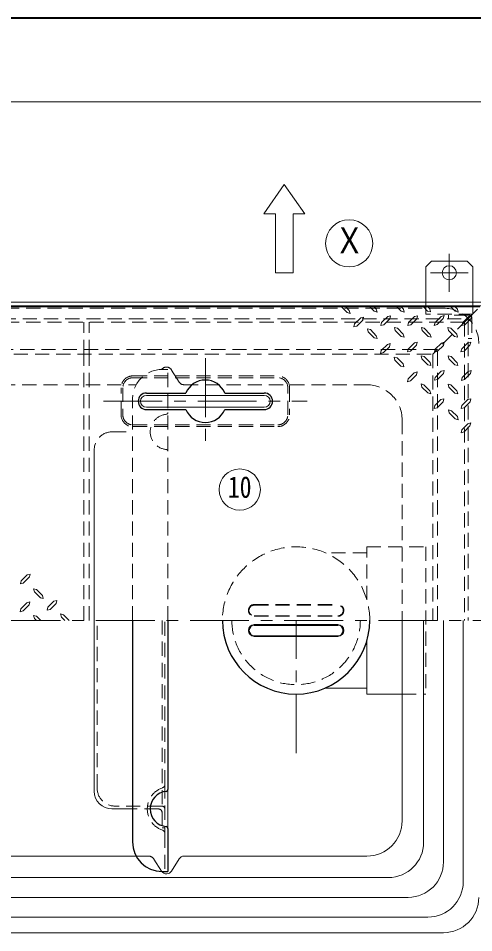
# Model space of a CAD drawing. Units: millimetres at full size, sheet at 1:10; details may follow other scales. Extents: x -2046 to 2004, y -1334 to 1476.
# Drawn here: x -1111 to -725, y 700 to 1476 of the extents above; entities that cross this region are included whole.
import ezdxf
from ezdxf.enums import TextEntityAlignment as Align

# ---------------------------------------------------------------- set-up
doc = ezdxf.new("R2010")
doc.units = ezdxf.units.MM
doc.header["$LTSCALE"] = 10
doc.linetypes.add('CHAIN1', pattern=[8, 5, -1, 1, -1])
doc.linetypes.add('DASHED1', pattern=[1.8, 1.2, -0.6])
doc.layers.add('0-0_ﾚｲﾔ1', color=4, linetype='Continuous', lineweight=9)
doc.styles.add('ＭＳ ゴシック', font='')
doc.styles.get('ＭＳ ゴシック').set_extended_font_data('MS Gothic')

msp = doc.modelspace()

# ---------------------------------------------------------------- linework, layer by layer
at = {"layer": '0-0_ﾚｲﾔ1', "color": 1, "lineweight": 40}
msp.add_line((2004.28, 1476.27), (-2045.72, 1476.27), dxfattribs=at)
at = {"layer": '0-0_ﾚｲﾔ1'}
for p, q in [((-715.72, 1405.27), (-1655.72, 1405.27)), ((-760.72, 1270.27), (-765.72, 1265.27)), ((-765.72, 1265.27), (-765.72, 1235.27)), ((-760.72, 1270.27), (-730.72, 1270.27)), ((-725.72, 1265.27), (-730.72, 1270.27)), ((-725.72, 1265.27), (-725.72, 1235.27)), ((-837.28, 1231.27), (-832.42, 1226.53)), ((-813.14, 1231.27), (-809.52, 1227.66)), ((-806.95, 1227.01), (-809.52, 1227.66)), ((-809.44, 1231.27), (-807.67, 1229.5)), ((-807.67, 1229.5), (-806.95, 1227.01)), ((-790.23, 1231.27), (-786.62, 1227.66)), ((-784.05, 1226.93), (-786.62, 1227.66)), ((-786.46, 1231.27), (-784.69, 1229.5)), ((-784.69, 1229.5), (-784.05, 1226.93)), ((-767.6, 1231.27), (-764.2, 1227.74)), ((-761.63, 1227.09), (-764.2, 1227.74)), ((-763.96, 1231.27), (-762.27, 1229.59)), ((-762.27, 1229.59), (-761.63, 1227.09)), ((-744.35, 1231.27), (-740.73, 1227.66)), ((-738.16, 1226.93), (-740.73, 1227.66)), ((-740.65, 1231.27), (-738.89, 1229.5)), ((-738.89, 1229.5), (-738.16, 1226.93)), ((-824.14, 1215.04), (-819.08, 1220.1)), ((-801.24, 1216.25), (-796.18, 1221.31)), ((-778.34, 1216.17), (-773.28, 1221.23)), ((-755.92, 1216.33), (-750.86, 1221.39)), ((-732.46, 1216.17), (-727.39, 1221.23)), ((-826.07, 1216.89), (-826.72, 1214.4)), ((-824.14, 1215.04), (-826.72, 1214.4)), ((-814.58, 1210.14), (-815.22, 1212.71)), ((-812.73, 1212.07), (-815.22, 1212.71)), ((-812.73, 1212.07), (-807.67, 1206.92)), ((-803.17, 1218.09), (-803.81, 1215.6)), ((-801.24, 1216.25), (-803.81, 1215.6)), ((-791.68, 1211.34), (-792.32, 1213.92)), ((-789.83, 1213.27), (-792.32, 1213.92)), ((-791.68, 1211.34), (-786.62, 1206.28)), ((-789.83, 1213.27), (-784.77, 1208.13)), ((-780.27, 1218.01), (-780.91, 1215.52)), ((-778.34, 1216.17), (-780.91, 1215.52)), ((-768.78, 1211.26), (-769.42, 1213.84)), ((-766.93, 1213.19), (-769.42, 1213.84)), ((-768.78, 1211.26), (-763.72, 1206.2)), ((-766.93, 1213.19), (-761.87, 1208.05)), ((-757.85, 1218.17), (-758.49, 1215.68)), ((-755.92, 1216.33), (-758.49, 1215.68)), ((-746.36, 1211.42), (-747, 1214)), ((-744.51, 1213.35), (-747, 1214)), ((-746.36, 1211.42), (-741.3, 1206.36)), ((-744.51, 1213.35), (-739.45, 1208.21)), ((-734.39, 1218.01), (-735.03, 1215.52)), ((-732.46, 1216.17), (-735.03, 1215.52)), ((-814.58, 1210.14), (-809.52, 1205.08)), ((-806.95, 1204.43), (-809.52, 1205.08)), ((-807.67, 1206.92), (-806.95, 1204.43)), ((-784.05, 1205.64), (-786.62, 1206.28)), ((-784.77, 1208.13), (-784.05, 1205.64)), ((-761.14, 1205.56), (-763.72, 1206.2)), ((-761.87, 1208.05), (-761.14, 1205.56)), ((-738.72, 1205.72), (-741.3, 1206.36)), ((-739.45, 1208.21), (-738.72, 1205.72)), ((-801.48, 1192.54), (-796.42, 1197.6)), ((-780.51, 1195.59), (-781.15, 1193.1)), ((-778.58, 1193.75), (-773.52, 1198.81)), ((-757.61, 1195.51), (-758.25, 1193.02)), ((-755.68, 1193.67), (-750.62, 1198.73)), ((-735.19, 1195.67), (-735.83, 1193.18)), ((-733.26, 1193.83), (-728.2, 1198.89)), ((-803.41, 1194.39), (-804.06, 1191.9)), ((-801.48, 1192.54), (-804.06, 1191.9)), ((-791.84, 1186.11), (-792.48, 1188.68)), ((-789.99, 1188.04), (-792.48, 1188.68)), ((-789.99, 1188.04), (-784.93, 1182.9)), ((-778.58, 1193.75), (-781.15, 1193.1)), ((-768.94, 1187.32), (-769.58, 1189.89)), ((-767.09, 1189.25), (-769.58, 1189.89)), ((-768.94, 1187.32), (-763.88, 1182.25)), ((-767.09, 1189.25), (-762.03, 1184.1)), ((-755.68, 1193.67), (-758.25, 1193.02)), ((-746.04, 1187.24), (-746.68, 1189.81)), ((-744.19, 1189.17), (-746.68, 1189.81)), ((-744.19, 1189.17), (-739.13, 1184.02)), ((-733.26, 1193.83), (-735.83, 1193.18)), ((-791.84, 1186.11), (-786.78, 1181.05)), ((-784.21, 1180.41), (-786.78, 1181.05)), ((-784.93, 1182.9), (-784.21, 1180.41)), ((-761.31, 1181.61), (-763.88, 1182.25)), ((-762.03, 1184.1), (-761.31, 1181.61)), ((-746.04, 1187.24), (-740.97, 1182.17)), ((-738.4, 1181.53), (-740.97, 1182.17)), ((-739.13, 1184.02), (-738.4, 1181.53)), ((-778.74, 1168.51), (-773.68, 1173.58)), ((-755.84, 1169.72), (-750.78, 1174.78)), ((-732.94, 1169.64), (-727.88, 1174.7)), ((-780.67, 1170.36), (-781.31, 1167.87)), ((-778.74, 1168.51), (-781.31, 1167.87)), ((-769.1, 1163.37), (-769.74, 1165.94)), ((-767.25, 1165.3), (-769.74, 1165.94)), ((-767.25, 1165.3), (-762.19, 1160.16)), ((-757.77, 1171.57), (-758.41, 1169.08)), ((-755.84, 1169.72), (-758.41, 1169.08)), ((-746.2, 1163.29), (-746.84, 1165.86)), ((-744.35, 1165.22), (-746.84, 1165.86)), ((-744.35, 1165.22), (-739.29, 1160.08)), ((-734.87, 1171.49), (-735.51, 1169)), ((-732.94, 1169.64), (-735.51, 1169)), ((-769.1, 1163.37), (-764.04, 1158.31)), ((-761.47, 1157.67), (-764.04, 1158.31)), ((-762.19, 1160.16), (-761.47, 1157.67)), ((-746.2, 1163.29), (-741.14, 1158.23)), ((-738.56, 1157.59), (-741.14, 1158.23)), ((-739.29, 1160.08), (-738.56, 1157.59)), ((-756, 1145.77), (-750.94, 1150.84)), ((-733.1, 1145.69), (-728.04, 1150.75)), ((-757.93, 1147.62), (-758.57, 1145.13)), ((-756, 1145.77), (-758.57, 1145.13)), ((-743.95, 1143.28), (-746.52, 1143.92)), ((-745.8, 1141.35), (-746.52, 1143.92)), ((-745.8, 1141.35), (-740.73, 1136.37)), ((-743.95, 1143.28), (-738.89, 1138.22)), ((-735.03, 1147.54), (-735.67, 1145.05)), ((-733.1, 1145.69), (-735.67, 1145.05)), ((-738.16, 1135.65), (-740.73, 1136.37)), ((-738.89, 1138.22), (-738.16, 1135.65)), ((-735.11, 1127.13), (-735.75, 1124.56)), ((-733.18, 1125.28), (-735.75, 1124.56)), ((-735.11, 1127.13), (-730.05, 1132.19)), ((-733.18, 1125.28), (-728.2, 1130.34)), ((-1046.97, 965.27), (-1046.97, 1110.27)), ((-1103.96, 1004), (-1109.02, 998.94)), ((-1103.96, 1004), (-1101.39, 1004.65)), ((-1102.03, 1002.16), (-1101.39, 1004.65)), ((-1098.49, 992.11), (-1095.92, 991.47)), ((-1097.77, 989.62), (-1098.49, 992.11)), ((-1092.71, 984.48), (-1097.77, 989.62)), ((-1090.86, 986.41), (-1095.92, 991.47)), ((-1090.86, 986.41), (-1090.22, 983.84)), ((-1104.2, 980.3), (-1109.26, 975.24)), ((-1104.2, 980.3), (-1101.63, 980.94)), ((-1102.27, 978.45), (-1101.63, 980.94)), ((-1092.71, 984.48), (-1090.22, 983.84)), ((-1081.3, 981.5), (-1086.36, 976.44)), ((-1081.3, 981.5), (-1078.72, 982.15)), ((-1079.37, 979.66), (-1078.72, 982.15)), ((-1068.16, 965.27), (-1073.02, 970.01)), ((-1098.49, 969.53), (-1095.92, 968.89)), ((-1097.77, 967.04), (-1098.49, 969.53)), ((-1096, 965.27), (-1097.77, 967.04)), ((-1092.31, 965.27), (-1095.92, 968.89)), ((-1046.97, 965.27), (-1046.97, 820.27)), ((-767.51, 777.06), (-767.51, 965.27)), ((-733.93, 743.48), (-733.93, 965.27)), ((-911.22, 961.77), (-840.22, 961.77)), ((-911.22, 951.77), (-840.22, 951.77)), ((-815.72, 947.77), (-815.72, 902.77)), ((-815.72, 907.77), (-851.23, 907.77)), ((-815.72, 902.77), (-785.72, 902.77)), ((-984.47, 788.84), (-984.47, 821.7)), ((-1031.97, 805.27), (-1014.47, 805.27)), ((-797.51, 747.06), (-1573.93, 747.06)), ((-763.93, 713.48), (-1607.51, 713.48))]:
    msp.add_line(p, q, dxfattribs=at)
at = {"layer": '0-0_ﾚｲﾔ1', "color": 7, "lineweight": 18}
for p, q in [((-885.72, 1335.27), (-903.22, 1310.27)), ((-885.72, 1335.27), (-868.22, 1310.27)), ((-878.22, 1260.27), (-878.22, 1310.27)), ((-868.22, 1310.27), (-878.22, 1310.27)), ((-878.22, 1260.27), (-893.22, 1260.27)), ((-715.72, 1235.27), (-1655.72, 1235.27)), ((-718.72, 1232.27), (-1652.72, 1232.27)), ((-1002.72, 1156.27), (-902.72, 1156.27)), ((-1002.72, 1146.27), (-902.72, 1146.27)), ((-785.72, 795.27), (-785.72, 965.27)), ((-1360.04, 765.27), (-1011.4, 765.27)), ((-974.95, 762.95), (-981.5, 752.6)), ((-970.72, 765.27), (-815.72, 765.27)), ((-750.72, 700.27), (-1620.72, 700.27))]:
    msp.add_line(p, q, dxfattribs=at)
at = {"layer": '0-0_ﾚｲﾔ1', "linetype": 'CHAIN1'}
for p, q in [((-745.72, 1276.27), (-745.72, 1244.27)), ((-761.72, 1260.27), (-729.72, 1260.27)), ((-952.72, 1187.77), (-952.72, 1114.77)), ((-1039.22, 1151.27), (-866.22, 1151.27)), ((-1925.72, 965.27), (-370.72, 965.27)), ((-875.72, 852.77), (-875.72, 965.27))]:
    msp.add_line(p, q, dxfattribs=at)
at = {"layer": '0-0_ﾚｲﾔ1', "linetype": 'DASHED1'}
for p, q in [((-765.72, 1235.27), (-765.72, 1225.27)), ((-725.72, 1235.27), (-725.72, 1225.27)), ((-750.72, 1230.27), (-1620.72, 1230.27)), ((-730.19, 1220.8), (-719.72, 1231.27)), ((-725.72, 1225.27), (-765.72, 1225.27)), ((-746.52, 1224.47), (-746.52, 1221.27)), ((-729.72, 1224.47), (-746.52, 1224.47)), ((-726.52, 1221.27), (-726.52, 1204.47)), ((-732.72, 1218.27), (-1160.22, 1218.27)), ((-1055.72, 1191.27), (-1055.72, 1218.27)), ((-1051.22, 1191.27), (-1051.22, 1218.27)), ((-732.72, 1218.27), (-732.72, 965.27)), ((-729.72, 1204.47), (-726.52, 1204.47)), ((-755.72, 1195.27), (-1615.72, 1195.27)), ((-755.72, 965.27), (-755.72, 1195.27)), ((-989.47, 1178.27), (-984.47, 1178.27)), ((-984.47, 965.27), (-984.47, 1178.27)), ((-974.95, 1167.6), (-981.5, 1177.95)), ((-1360.04, 1165.27), (-1011.4, 1165.27)), ((-970.72, 1165.27), (-815.72, 1165.27)), ((-1014.47, 965.27), (-1014.47, 1153.27)), ((-785.72, 1135.27), (-785.72, 965.27)), ((-1031.97, 1125.27), (-1014.47, 1125.27)), ((-815.72, 1022.77), (-851.23, 1022.77)), ((-911.22, 978.77), (-840.22, 978.77)), ((-911.22, 978.27), (-840.22, 978.27)), ((-1044.47, 822.77), (-1044.47, 965.27)), ((-989.47, 965.27), (-989.47, 789.27)), ((-911.22, 969.27), (-840.22, 969.27)), ((-911.22, 968.77), (-840.22, 968.77)), ((-785.72, 902.77), (-765.72, 902.77)), ((-986.97, 826.13), (-986.97, 784.42)), ((-989.97, 807.77), (-1029.47, 807.77)), ((-992.47, 805.27), (-1014.47, 805.27)), ((-989.47, 789.27), (-986.97, 789.27)), ((-1011.4, 765.27), (-1000.72, 765.27)), ((-989.95, 752.6), (-996.5, 762.95))]:
    msp.add_line(p, q, dxfattribs=at)
at = {"layer": '0-0_ﾚｲﾔ1', "color": 5, "lineweight": 25}
for p, q in [((-719.72, 1231.27), (-1651.72, 1231.27)), ((-1002.72, 1158.27), (-969.3, 1158.27)), ((-936.14, 1158.27), (-902.72, 1158.27)), ((-1002.72, 1144.27), (-969.3, 1144.27)), ((-936.14, 1144.27), (-902.72, 1144.27)), ((-1014.47, 965.27), (-1014.47, 777.27)), ((-984.47, 965.27), (-984.47, 821.7)), ((-911.22, 961.27), (-840.22, 961.27)), ((-911.22, 952.27), (-840.22, 952.27)), ((-984.47, 788.84), (-984.47, 752.27)), ((-989.47, 752.27), (-984.47, 752.27))]:
    msp.add_line(p, q, dxfattribs=at)
at = {"layer": '0-0_ﾚｲﾔ1', "color": 7, "linetype": 'DASHED1', "lineweight": 18}
for p, q in [((-1161.62, 1221.27), (-731.32, 1221.27)), ((-730.19, 1220.8), (-759.72, 1191.27)), ((-729.72, 1219.67), (-729.72, 965.27)), ((-1133.22, 1191.27), (-759.72, 1191.27)), ((-1055.72, 965.27), (-1055.72, 1191.27)), ((-1051.22, 965.27), (-1051.22, 1191.27)), ((-759.72, 1191.27), (-759.72, 965.27)), ((-1014.22, 1172.77), (-891.22, 1172.77)), ((-1014.22, 1171.27), (-891.22, 1171.27)), ((-1024.22, 1139.77), (-1024.22, 1162.77)), ((-1022.72, 1162.77), (-1022.72, 1139.77)), ((-882.72, 1139.77), (-882.72, 1162.77)), ((-881.22, 1162.77), (-881.22, 1139.77)), ((-1014.22, 1131.27), (-891.22, 1131.27)), ((-1014.22, 1129.77), (-891.22, 1129.77)), ((-986.97, 826.13), (-986.97, 965.27)), ((-986.97, 784.42), (-986.97, 752.27))]:
    msp.add_line(p, q, dxfattribs=at)
at = {"layer": '0-0_ﾚｲﾔ1', "color": 3, "lineweight": 18}
for p, q in [((-750.72, 760.27), (-750.72, 965.27)), ((-780.72, 730.27), (-1590.72, 730.27))]:
    msp.add_line(p, q, dxfattribs=at)
at = {"layer": '0-0_ﾚｲﾔ1', "color": 7, "lineweight": 18}
msp.add_lwpolyline([(-893.22, 1260.27), (-893.22, 1310.27), (-903.22, 1310.27)], dxfattribs=at)
at = {"layer": '0-0_ﾚｲﾔ1'}
for points in [[(-833.47, 1231.27), (-830.57, 1228.38), (-829.85, 1225.81), (-832.42, 1226.53)], [(-826.07, 1216.89), (-820.93, 1222.03), (-818.44, 1222.67), (-819.08, 1220.1)], [(-803.17, 1218.09), (-798.03, 1223.24), (-795.54, 1223.88), (-796.18, 1221.31)], [(-780.27, 1218.01), (-775.13, 1223.16), (-772.64, 1223.8), (-773.28, 1221.23)], [(-757.85, 1218.17), (-752.71, 1223.32), (-750.22, 1223.96), (-750.86, 1221.39)], [(-734.39, 1218.01), (-729.24, 1223.16), (-726.75, 1223.8), (-727.39, 1221.23)], [(-803.41, 1194.39), (-798.27, 1199.53), (-795.78, 1200.17), (-796.42, 1197.6)], [(-780.51, 1195.59), (-775.37, 1200.74), (-772.88, 1201.38), (-773.52, 1198.81)], [(-757.61, 1195.51), (-752.47, 1200.66), (-749.97, 1201.3), (-750.62, 1198.73)], [(-735.19, 1195.67), (-730.05, 1200.82), (-727.56, 1201.46), (-728.2, 1198.89)], [(-780.67, 1170.36), (-775.53, 1175.5), (-773.04, 1176.15), (-773.68, 1173.58)], [(-757.77, 1171.57), (-752.63, 1176.71), (-750.14, 1177.35), (-750.78, 1174.78)], [(-734.87, 1171.49), (-729.72, 1176.63), (-727.23, 1177.27), (-727.88, 1174.7)], [(-757.93, 1147.62), (-752.79, 1152.76), (-750.3, 1153.41), (-750.94, 1150.84)], [(-735.03, 1147.54), (-729.89, 1152.68), (-727.39, 1153.33), (-728.04, 1150.75)], [(-730.05, 1132.19), (-727.47, 1132.92), (-728.2, 1130.34)], [(-1102.03, 1002.16), (-1107.17, 997.01), (-1109.66, 996.37), (-1109.02, 998.94)], [(-1102.27, 978.45), (-1107.41, 973.31), (-1109.9, 972.67), (-1109.26, 975.24)], [(-1079.37, 979.66), (-1084.51, 974.51), (-1087, 973.87), (-1086.36, 976.44)], [(-1071.97, 965.27), (-1074.87, 968.17), (-1075.59, 970.74), (-1073.02, 970.01)]]:
    msp.add_lwpolyline(points, dxfattribs=at)
at = {"layer": '0-0_ﾚｲﾔ1', "linetype": 'DASHED1'}
msp.add_lwpolyline([(-815.72, 982.77), (-815.72, 1027.77), (-765.72, 1027.77), (-765.72, 902.77)], dxfattribs=at)
at = {"layer": '0-0_ﾚｲﾔ1', "color": 7, "lineweight": 18}
for centre, radius in [((-830.72, 1285.27), 20), ((-923.53, 1076.32), 17.5)]:
    msp.add_circle(centre, radius, dxfattribs=at)
at = {"layer": '0-0_ﾚｲﾔ1'}
msp.add_circle((-745.72, 1260.27), 6, dxfattribs=at)
at = {"layer": '0-0_ﾚｲﾔ1', "linetype": 'DASHED1'}
for centre, radius, start, end in [((-750.72, 1200.27), 30, 0, 90), ((-729.72, 1221.27), 3.2, 0, 90), ((-985.72, 1175.27), 5, 32.33353, 143.14814), ((-989.47, 1153.27), 25, 90, 180), ((-970.72, 1170.27), 5, 212.33353, 270), ((-815.72, 1135.27), 30, 0, 90), ((-985.97, 1141.7), 1.5, 275.21591, 0), ((-984.47, 1125.27), 15, 95.21591, 264.78409), ((-1031.97, 1110.27), 15, 90, 180), ((-985.97, 1108.84), 1.5, 0, 84.78409), ((-875.72, 965.27), 62.5, 0, 180), ((-911.22, 973.77), 5, 90, 270), ((-911.22, 973.77), 4.5, 90, 270), ((-840.22, 973.77), 5, 270, 90), ((-840.22, 973.77), 4.5, 270, 90), ((-1029.47, 822.77), 15, 180, 270), ((-989.97, 804.77), 3, 0, 90), ((-992.47, 802.27), 3, 0, 90), ((-1000.72, 760.27), 5, 32.33353, 90), ((-985.72, 755.27), 5, 212.33353, 216.85186)]:
    msp.add_arc(centre, radius, start, end, dxfattribs=at)
at = {"layer": '0-0_ﾚｲﾔ1', "color": 7, "linetype": 'DASHED1', "lineweight": 18}
for centre, radius, start, end in [((-731.32, 1219.67), 1.6, 0, 90), ((-1014.22, 1162.77), 10, 90, 180), ((-891.22, 1162.77), 10, 0, 90), ((-1014.22, 1162.77), 8.5, 90, 180), ((-891.22, 1162.77), 8.5, 0, 90), ((-1014.22, 1139.77), 10, 180, 270), ((-1014.22, 1139.77), 8.5, 180, 270), ((-891.22, 1139.77), 10, 270, 0), ((-891.22, 1139.77), 8.5, 270, 0), ((-875.72, 965.27), 54.5, 180, 360), ((-982.97, 805.27), 19, 108.553, 251.447), ((-989.97, 826.13), 3, 288.553, 360), ((-989.97, 784.42), 3, 0, 71.447)]:
    msp.add_arc(centre, radius, start, end, dxfattribs=at)
at = {"layer": '0-0_ﾚｲﾔ1', "color": 5, "lineweight": 25}
for centre, radius, start, end in [((-952.72, 1151.27), 18, 22.88538, 157.11462), ((-1002.72, 1151.27), 7, 90, 270), ((-902.72, 1151.27), 7, 270, 90), ((-952.72, 1151.27), 18, 202.88538, 337.11462), ((-875.72, 965.27), 62.5, 180, 360), ((-911.22, 956.77), 4.5, 90, 270), ((-840.22, 956.77), 4.5, 270, 90), ((-984.47, 805.27), 15, 95.21591, 264.78409), ((-985.97, 821.7), 1.5, 275.21591, 0), ((-985.97, 788.84), 1.5, 0, 84.78409), ((-989.47, 777.27), 25, 180, 270)]:
    msp.add_arc(centre, radius, start, end, dxfattribs=at)
at = {"layer": '0-0_ﾚｲﾔ1', "color": 7, "lineweight": 18}
for centre, radius, start, end in [((-1002.72, 1151.27), 5, 90, 270), ((-902.72, 1151.27), 5, 270, 90), ((-815.72, 795.27), 30, 270, 0), ((-970.72, 760.27), 5, 90, 147.66647), ((-985.72, 755.27), 5, 216.85186, 327.66647), ((-750.72, 730.27), 30, 270, 0)]:
    msp.add_arc(centre, radius, start, end, dxfattribs=at)
at = {"layer": '0-0_ﾚｲﾔ1'}
for centre, radius, start, end in [((-911.22, 956.77), 5, 90, 270), ((-840.22, 956.77), 5, 270, 90), ((-1031.97, 820.27), 15, 180, 270), ((-797.51, 777.06), 30, 270, 0), ((-763.93, 743.48), 30, 270, 0)]:
    msp.add_arc(centre, radius, start, end, dxfattribs=at)
at = {"layer": '0-0_ﾚｲﾔ1', "color": 3, "lineweight": 18}
msp.add_arc((-780.72, 760.27), 30, 270, 0, dxfattribs=at)

# ---------------------------------------------------------------- texts
at = {"layer": '0-0_ﾚｲﾔ1', "color": 7, "style": 'ＭＳ ゴシック'}
for s, height, width, p in [('Ｘ', 21.99, 0.85, (-843.22, 1270.27)), ('10', 18.33, 0.8, (-933.53, 1063.82))]:
    msp.add_text(s, height=height, dxfattribs=dict(at, width=width)).set_placement(p, align=Align.BOTTOM_LEFT)

doc.saveas('drawing.dxf')
